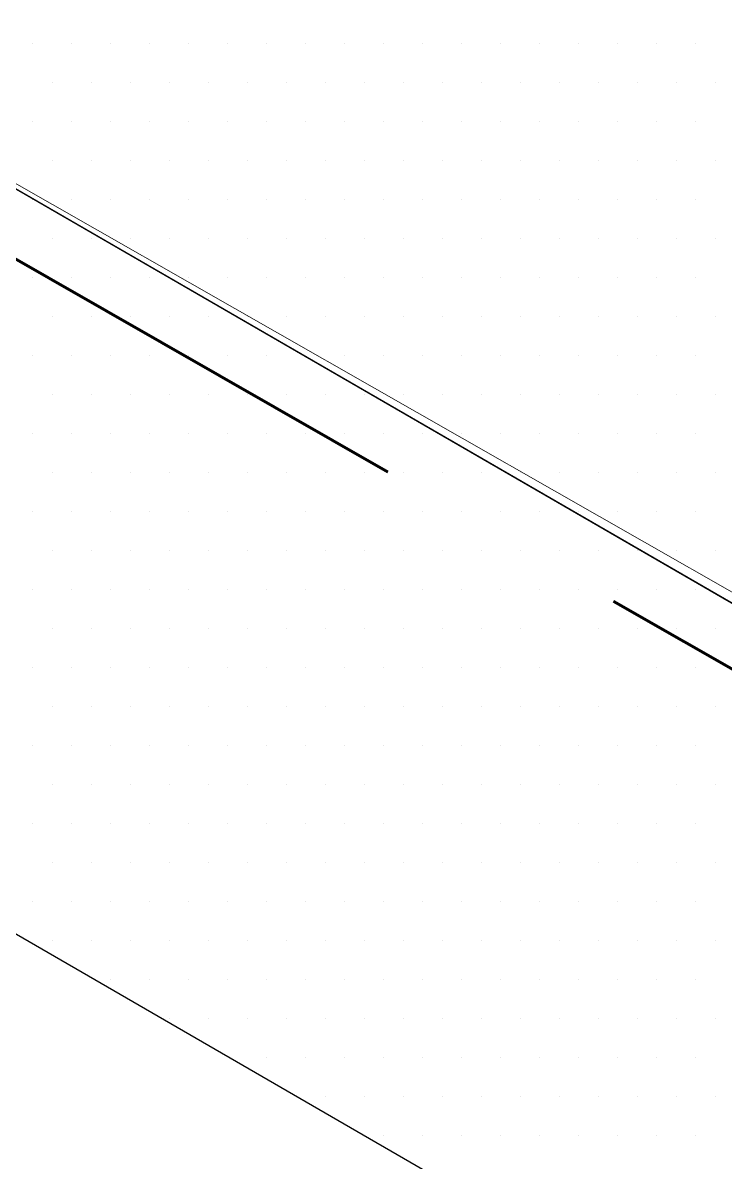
# Model space of a CAD drawing. Header units: inches. Extents: x -26 to 76, y -16 to 22.
# Drawn here: x 63.863 to 64.201, y -4.419 to -3.871 of the extents above; entities that cross this region are included whole.
import ezdxf

# ---------------------------------------------------------------- set-up
doc = ezdxf.new("R2010")
doc.units = ezdxf.units.IN
doc.header["$MEASUREMENT"] = 0
doc.linetypes.add('AI-Linetype-58', pattern=[0.375, 0.25, -0.125])
for name, color, linetype, lineweight in [('.ATI-HATCH', 7, 'Continuous', 0), ('G-ANNO-TTLB', 7, 'Continuous', 0), ('TYVEK', 7, 'Continuous', 0)]:
    doc.layers.add(name, color=color, linetype=linetype, lineweight=lineweight)

# ---------------------------------------------------------------- blocks, each defined once
blk = doc.blocks.new('Block_348')
at = {"layer": '.ATI-HATCH'}
blk.add_open_spline([(64.66612, -4.40866), (64.66612, -4.40866), (64.67393, -3.8847), (64.67393, -3.8847), (64.67393, -3.8847), (65.03674, -4.09243), (65.03674, -4.09243), (65.03674, -4.09243), (65.03674, -4.5568), (65.03674, -4.5568), (65.03674, -4.60077), (65.02515, -4.64396), (65.00313, -4.68202), (64.93397, -4.80157), (64.78099, -4.84242), (64.66144, -4.77327), (64.66144, -4.77327), (63.33984, -4.00874), (63.33984, -4.00874), (63.26257, -3.96404), (63.21499, -3.88154), (63.21499, -3.79227), (63.21499, -3.79227), (63.21499, -3.18644), (63.21499, -3.18644), (63.21499, -3.18644), (63.52665, -3.36513), (63.52665, -3.36513), (63.52665, -3.36513), (63.52665, -3.75852), (63.52665, -3.75852), (63.52665, -3.75852), (64.66612, -4.40866), (64.66612, -4.40866)], degree=3, knots=[0, 0, 0, 0, 1, 1, 1, 2, 2, 2, 3, 3, 3, 4, 4, 4, 5, 5, 5, 6, 6, 6, 7, 7, 7, 8, 8, 8, 9, 9, 9, 10, 10, 10, 11, 11, 11, 11], dxfattribs=at)
at = {"layer": '.ATI-HATCH', "color": 8, "lineweight": 0, "true_color": 0x808080}
for points in [[(63.86777, -3.95638), (63.86777, -3.95638), (63.86777, -3.95638), (63.86777, -3.95638)], [(63.87715, -3.97513), (63.87715, -3.97513), (63.87715, -3.97513), (63.87715, -3.97513)], [(63.8959, -3.97513), (63.8959, -3.97513), (63.8959, -3.97513), (63.8959, -3.97513)], [(63.86777, -3.99389), (63.86777, -3.99389), (63.86777, -3.99389), (63.86777, -3.99389)], [(63.88653, -3.99389), (63.88653, -3.99389), (63.88653, -3.99389), (63.88653, -3.99389)], [(63.90528, -3.99389), (63.90528, -3.99389), (63.90528, -3.99389), (63.90528, -3.99389)], [(63.92404, -3.99389), (63.92404, -3.99389), (63.92404, -3.99389), (63.92404, -3.99389)], [(63.87715, -4.01264), (63.87715, -4.01264), (63.87715, -4.01264), (63.87715, -4.01264)], [(63.8959, -4.01264), (63.8959, -4.01264), (63.8959, -4.01264), (63.8959, -4.01264)], [(63.91466, -4.01264), (63.91466, -4.01264), (63.91466, -4.01264), (63.91466, -4.01264)], [(63.93342, -4.01264), (63.93342, -4.01264), (63.93342, -4.01264), (63.93342, -4.01264)], [(63.95217, -4.01264), (63.95217, -4.01264), (63.95217, -4.01264), (63.95217, -4.01264)], [(63.97093, -4.01264), (63.97093, -4.01264), (63.97093, -4.01264), (63.97093, -4.01264)], [(63.86777, -4.0314), (63.86777, -4.0314), (63.86777, -4.0314), (63.86777, -4.0314)], [(63.88653, -4.0314), (63.88653, -4.0314), (63.88653, -4.0314), (63.88653, -4.0314)], [(63.90528, -4.0314), (63.90528, -4.0314), (63.90528, -4.0314), (63.90528, -4.0314)], [(63.92404, -4.0314), (63.92404, -4.0314), (63.92404, -4.0314), (63.92404, -4.0314)], [(63.94279, -4.0314), (63.94279, -4.0314), (63.94279, -4.0314), (63.94279, -4.0314)], [(63.96155, -4.0314), (63.96155, -4.0314), (63.96155, -4.0314), (63.96155, -4.0314)], [(63.98031, -4.0314), (63.98031, -4.0314), (63.98031, -4.0314), (63.98031, -4.0314)], [(63.99906, -4.0314), (63.99906, -4.0314), (63.99906, -4.0314), (63.99906, -4.0314)], [(63.87715, -4.05016), (63.87715, -4.05016), (63.87715, -4.05016), (63.87715, -4.05016)], [(63.8959, -4.05016), (63.8959, -4.05016), (63.8959, -4.05016), (63.8959, -4.05016)], [(63.91466, -4.05016), (63.91466, -4.05016), (63.91466, -4.05016), (63.91466, -4.05016)], [(63.93342, -4.05016), (63.93342, -4.05016), (63.93342, -4.05016), (63.93342, -4.05016)], [(63.95217, -4.05016), (63.95217, -4.05016), (63.95217, -4.05016), (63.95217, -4.05016)], [(63.97093, -4.05016), (63.97093, -4.05016), (63.97093, -4.05016), (63.97093, -4.05016)], [(63.98968, -4.05016), (63.98968, -4.05016), (63.98968, -4.05016), (63.98968, -4.05016)], [(64.00844, -4.05016), (64.00844, -4.05016), (64.00844, -4.05016), (64.00844, -4.05016)], [(64.02719, -4.05016), (64.02719, -4.05016), (64.02719, -4.05016), (64.02719, -4.05016)], [(63.86777, -4.06891), (63.86777, -4.06891), (63.86777, -4.06891), (63.86777, -4.06891)], [(63.88653, -4.06891), (63.88653, -4.06891), (63.88653, -4.06891), (63.88653, -4.06891)], [(63.90528, -4.06891), (63.90528, -4.06891), (63.90528, -4.06891), (63.90528, -4.06891)], [(63.92404, -4.06891), (63.92404, -4.06891), (63.92404, -4.06891), (63.92404, -4.06891)], [(63.94279, -4.06891), (63.94279, -4.06891), (63.94279, -4.06891), (63.94279, -4.06891)], [(63.96155, -4.06891), (63.96155, -4.06891), (63.96155, -4.06891), (63.96155, -4.06891)], [(63.98031, -4.06891), (63.98031, -4.06891), (63.98031, -4.06891), (63.98031, -4.06891)], [(63.99906, -4.06891), (63.99906, -4.06891), (63.99906, -4.06891), (63.99906, -4.06891)], [(64.01782, -4.06891), (64.01782, -4.06891), (64.01782, -4.06891), (64.01782, -4.06891)], [(64.03657, -4.06891), (64.03657, -4.06891), (64.03657, -4.06891), (64.03657, -4.06891)], [(64.05533, -4.06891), (64.05533, -4.06891), (64.05533, -4.06891), (64.05533, -4.06891)], [(63.87715, -4.08767), (63.87715, -4.08767), (63.87715, -4.08767), (63.87715, -4.08767)], [(63.8959, -4.08767), (63.8959, -4.08767), (63.8959, -4.08767), (63.8959, -4.08767)], [(63.91466, -4.08767), (63.91466, -4.08767), (63.91466, -4.08767), (63.91466, -4.08767)], [(63.93342, -4.08767), (63.93342, -4.08767), (63.93342, -4.08767), (63.93342, -4.08767)], [(63.95217, -4.08767), (63.95217, -4.08767), (63.95217, -4.08767), (63.95217, -4.08767)], [(63.97093, -4.08767), (63.97093, -4.08767), (63.97093, -4.08767), (63.97093, -4.08767)], [(63.98968, -4.08767), (63.98968, -4.08767), (63.98968, -4.08767), (63.98968, -4.08767)], [(64.00844, -4.08767), (64.00844, -4.08767), (64.00844, -4.08767), (64.00844, -4.08767)], [(64.02719, -4.08767), (64.02719, -4.08767), (64.02719, -4.08767), (64.02719, -4.08767)], [(64.04595, -4.08767), (64.04595, -4.08767), (64.04595, -4.08767), (64.04595, -4.08767)], [(64.06471, -4.08767), (64.06471, -4.08767), (64.06471, -4.08767), (64.06471, -4.08767)], [(64.08346, -4.08767), (64.08346, -4.08767), (64.08346, -4.08767), (64.08346, -4.08767)], [(64.10222, -4.08767), (64.10222, -4.08767), (64.10222, -4.08767), (64.10222, -4.08767)], [(63.86777, -4.10642), (63.86777, -4.10642), (63.86777, -4.10642), (63.86777, -4.10642)], [(63.88653, -4.10642), (63.88653, -4.10642), (63.88653, -4.10642), (63.88653, -4.10642)], [(63.90528, -4.10642), (63.90528, -4.10642), (63.90528, -4.10642), (63.90528, -4.10642)], [(63.92404, -4.10642), (63.92404, -4.10642), (63.92404, -4.10642), (63.92404, -4.10642)], [(63.94279, -4.10642), (63.94279, -4.10642), (63.94279, -4.10642), (63.94279, -4.10642)], [(63.96155, -4.10642), (63.96155, -4.10642), (63.96155, -4.10642), (63.96155, -4.10642)], [(63.98031, -4.10642), (63.98031, -4.10642), (63.98031, -4.10642), (63.98031, -4.10642)], [(63.99906, -4.10642), (63.99906, -4.10642), (63.99906, -4.10642), (63.99906, -4.10642)], [(64.01782, -4.10642), (64.01782, -4.10642), (64.01782, -4.10642), (64.01782, -4.10642)], [(64.03657, -4.10642), (64.03657, -4.10642), (64.03657, -4.10642), (64.03657, -4.10642)], [(64.05533, -4.10642), (64.05533, -4.10642), (64.05533, -4.10642), (64.05533, -4.10642)], [(64.07408, -4.10642), (64.07408, -4.10642), (64.07408, -4.10642), (64.07408, -4.10642)], [(64.09284, -4.10642), (64.09284, -4.10642), (64.09284, -4.10642), (64.09284, -4.10642)], [(64.1116, -4.10642), (64.1116, -4.10642), (64.1116, -4.10642), (64.1116, -4.10642)], [(64.13035, -4.10642), (64.13035, -4.10642), (64.13035, -4.10642), (64.13035, -4.10642)], [(63.87715, -4.12518), (63.87715, -4.12518), (63.87715, -4.12518), (63.87715, -4.12518)], [(63.8959, -4.12518), (63.8959, -4.12518), (63.8959, -4.12518), (63.8959, -4.12518)], [(63.91466, -4.12518), (63.91466, -4.12518), (63.91466, -4.12518), (63.91466, -4.12518)], [(63.93342, -4.12518), (63.93342, -4.12518), (63.93342, -4.12518), (63.93342, -4.12518)], [(63.95217, -4.12518), (63.95217, -4.12518), (63.95217, -4.12518), (63.95217, -4.12518)], [(63.97093, -4.12518), (63.97093, -4.12518), (63.97093, -4.12518), (63.97093, -4.12518)], [(63.98968, -4.12518), (63.98968, -4.12518), (63.98968, -4.12518), (63.98968, -4.12518)], [(64.00844, -4.12518), (64.00844, -4.12518), (64.00844, -4.12518), (64.00844, -4.12518)], [(64.02719, -4.12518), (64.02719, -4.12518), (64.02719, -4.12518), (64.02719, -4.12518)], [(64.04595, -4.12518), (64.04595, -4.12518), (64.04595, -4.12518), (64.04595, -4.12518)], [(64.06471, -4.12518), (64.06471, -4.12518), (64.06471, -4.12518), (64.06471, -4.12518)], [(64.08346, -4.12518), (64.08346, -4.12518), (64.08346, -4.12518), (64.08346, -4.12518)], [(64.10222, -4.12518), (64.10222, -4.12518), (64.10222, -4.12518), (64.10222, -4.12518)], [(64.12097, -4.12518), (64.12097, -4.12518), (64.12097, -4.12518), (64.12097, -4.12518)], [(64.13973, -4.12518), (64.13973, -4.12518), (64.13973, -4.12518), (64.13973, -4.12518)], [(64.15848, -4.12518), (64.15848, -4.12518), (64.15848, -4.12518), (64.15848, -4.12518)], [(63.86777, -4.14393), (63.86777, -4.14393), (63.86777, -4.14393), (63.86777, -4.14393)], [(63.88653, -4.14393), (63.88653, -4.14393), (63.88653, -4.14393), (63.88653, -4.14393)], [(63.90528, -4.14393), (63.90528, -4.14393), (63.90528, -4.14393), (63.90528, -4.14393)], [(63.92404, -4.14393), (63.92404, -4.14393), (63.92404, -4.14393), (63.92404, -4.14393)], [(63.94279, -4.14393), (63.94279, -4.14393), (63.94279, -4.14393), (63.94279, -4.14393)], [(63.96155, -4.14393), (63.96155, -4.14393), (63.96155, -4.14393), (63.96155, -4.14393)], [(63.98031, -4.14393), (63.98031, -4.14393), (63.98031, -4.14393), (63.98031, -4.14393)], [(63.99906, -4.14393), (63.99906, -4.14393), (63.99906, -4.14393), (63.99906, -4.14393)], [(64.01782, -4.14393), (64.01782, -4.14393), (64.01782, -4.14393), (64.01782, -4.14393)], [(64.03657, -4.14393), (64.03657, -4.14393), (64.03657, -4.14393), (64.03657, -4.14393)], [(64.05533, -4.14393), (64.05533, -4.14393), (64.05533, -4.14393), (64.05533, -4.14393)], [(64.07408, -4.14393), (64.07408, -4.14393), (64.07408, -4.14393), (64.07408, -4.14393)], [(64.09284, -4.14393), (64.09284, -4.14393), (64.09284, -4.14393), (64.09284, -4.14393)], [(64.1116, -4.14393), (64.1116, -4.14393), (64.1116, -4.14393), (64.1116, -4.14393)], [(64.13035, -4.14393), (64.13035, -4.14393), (64.13035, -4.14393), (64.13035, -4.14393)], [(64.14911, -4.14393), (64.14911, -4.14393), (64.14911, -4.14393), (64.14911, -4.14393)], [(64.16786, -4.14393), (64.16786, -4.14393), (64.16786, -4.14393), (64.16786, -4.14393)], [(64.18662, -4.14393), (64.18662, -4.14393), (64.18662, -4.14393), (64.18662, -4.14393)], [(63.87715, -4.16269), (63.87715, -4.16269), (63.87715, -4.16269), (63.87715, -4.16269)], [(63.8959, -4.16269), (63.8959, -4.16269), (63.8959, -4.16269), (63.8959, -4.16269)], [(63.91466, -4.16269), (63.91466, -4.16269), (63.91466, -4.16269), (63.91466, -4.16269)], [(63.93342, -4.16269), (63.93342, -4.16269), (63.93342, -4.16269), (63.93342, -4.16269)], [(63.95217, -4.16269), (63.95217, -4.16269), (63.95217, -4.16269), (63.95217, -4.16269)], [(63.97093, -4.16269), (63.97093, -4.16269), (63.97093, -4.16269), (63.97093, -4.16269)], [(63.98968, -4.16269), (63.98968, -4.16269), (63.98968, -4.16269), (63.98968, -4.16269)], [(64.00844, -4.16269), (64.00844, -4.16269), (64.00844, -4.16269), (64.00844, -4.16269)], [(64.02719, -4.16269), (64.02719, -4.16269), (64.02719, -4.16269), (64.02719, -4.16269)], [(64.04595, -4.16269), (64.04595, -4.16269), (64.04595, -4.16269), (64.04595, -4.16269)], [(64.06471, -4.16269), (64.06471, -4.16269), (64.06471, -4.16269), (64.06471, -4.16269)], [(64.08346, -4.16269), (64.08346, -4.16269), (64.08346, -4.16269), (64.08346, -4.16269)], [(64.10222, -4.16269), (64.10222, -4.16269), (64.10222, -4.16269), (64.10222, -4.16269)], [(64.12097, -4.16269), (64.12097, -4.16269), (64.12097, -4.16269), (64.12097, -4.16269)], [(64.13973, -4.16269), (64.13973, -4.16269), (64.13973, -4.16269), (64.13973, -4.16269)], [(64.15848, -4.16269), (64.15848, -4.16269), (64.15848, -4.16269), (64.15848, -4.16269)], [(64.17724, -4.16269), (64.17724, -4.16269), (64.17724, -4.16269), (64.17724, -4.16269)], [(64.196, -4.16269), (64.196, -4.16269), (64.196, -4.16269), (64.196, -4.16269)], [(63.86777, -4.18145), (63.86777, -4.18145), (63.86777, -4.18145), (63.86777, -4.18145)], [(63.88653, -4.18145), (63.88653, -4.18145), (63.88653, -4.18145), (63.88653, -4.18145)], [(63.90528, -4.18145), (63.90528, -4.18145), (63.90528, -4.18145), (63.90528, -4.18145)], [(63.92404, -4.18145), (63.92404, -4.18145), (63.92404, -4.18145), (63.92404, -4.18145)], [(63.94279, -4.18145), (63.94279, -4.18145), (63.94279, -4.18145), (63.94279, -4.18145)], [(63.96155, -4.18145), (63.96155, -4.18145), (63.96155, -4.18145), (63.96155, -4.18145)], [(63.98031, -4.18145), (63.98031, -4.18145), (63.98031, -4.18145), (63.98031, -4.18145)], [(63.99906, -4.18145), (63.99906, -4.18145), (63.99906, -4.18145), (63.99906, -4.18145)], [(64.01782, -4.18145), (64.01782, -4.18145), (64.01782, -4.18145), (64.01782, -4.18145)], [(64.03657, -4.18145), (64.03657, -4.18145), (64.03657, -4.18145), (64.03657, -4.18145)], [(64.05533, -4.18145), (64.05533, -4.18145), (64.05533, -4.18145), (64.05533, -4.18145)], [(64.07408, -4.18145), (64.07408, -4.18145), (64.07408, -4.18145), (64.07408, -4.18145)], [(64.09284, -4.18145), (64.09284, -4.18145), (64.09284, -4.18145), (64.09284, -4.18145)], [(64.1116, -4.18145), (64.1116, -4.18145), (64.1116, -4.18145), (64.1116, -4.18145)], [(64.13035, -4.18145), (64.13035, -4.18145), (64.13035, -4.18145), (64.13035, -4.18145)], [(64.14911, -4.18145), (64.14911, -4.18145), (64.14911, -4.18145), (64.14911, -4.18145)], [(64.16786, -4.18145), (64.16786, -4.18145), (64.16786, -4.18145), (64.16786, -4.18145)], [(64.18662, -4.18145), (64.18662, -4.18145), (64.18662, -4.18145), (64.18662, -4.18145)], [(63.87715, -4.2002), (63.87715, -4.2002), (63.87715, -4.2002), (63.87715, -4.2002)], [(63.8959, -4.2002), (63.8959, -4.2002), (63.8959, -4.2002), (63.8959, -4.2002)], [(63.91466, -4.2002), (63.91466, -4.2002), (63.91466, -4.2002), (63.91466, -4.2002)], [(63.93342, -4.2002), (63.93342, -4.2002), (63.93342, -4.2002), (63.93342, -4.2002)], [(63.95217, -4.2002), (63.95217, -4.2002), (63.95217, -4.2002), (63.95217, -4.2002)], [(63.97093, -4.2002), (63.97093, -4.2002), (63.97093, -4.2002), (63.97093, -4.2002)], [(63.98968, -4.2002), (63.98968, -4.2002), (63.98968, -4.2002), (63.98968, -4.2002)], [(64.00844, -4.2002), (64.00844, -4.2002), (64.00844, -4.2002), (64.00844, -4.2002)], [(64.02719, -4.2002), (64.02719, -4.2002), (64.02719, -4.2002), (64.02719, -4.2002)], [(64.04595, -4.2002), (64.04595, -4.2002), (64.04595, -4.2002), (64.04595, -4.2002)], [(64.06471, -4.2002), (64.06471, -4.2002), (64.06471, -4.2002), (64.06471, -4.2002)], [(64.08346, -4.2002), (64.08346, -4.2002), (64.08346, -4.2002), (64.08346, -4.2002)], [(64.10222, -4.2002), (64.10222, -4.2002), (64.10222, -4.2002), (64.10222, -4.2002)], [(64.12097, -4.2002), (64.12097, -4.2002), (64.12097, -4.2002), (64.12097, -4.2002)], [(64.13973, -4.2002), (64.13973, -4.2002), (64.13973, -4.2002), (64.13973, -4.2002)], [(64.15848, -4.2002), (64.15848, -4.2002), (64.15848, -4.2002), (64.15848, -4.2002)], [(64.17724, -4.2002), (64.17724, -4.2002), (64.17724, -4.2002), (64.17724, -4.2002)], [(64.196, -4.2002), (64.196, -4.2002), (64.196, -4.2002), (64.196, -4.2002)], [(63.86777, -4.21896), (63.86777, -4.21896), (63.86777, -4.21896), (63.86777, -4.21896)], [(63.88653, -4.21896), (63.88653, -4.21896), (63.88653, -4.21896), (63.88653, -4.21896)], [(63.90528, -4.21896), (63.90528, -4.21896), (63.90528, -4.21896), (63.90528, -4.21896)], [(63.92404, -4.21896), (63.92404, -4.21896), (63.92404, -4.21896), (63.92404, -4.21896)], [(63.94279, -4.21896), (63.94279, -4.21896), (63.94279, -4.21896), (63.94279, -4.21896)], [(63.96155, -4.21896), (63.96155, -4.21896), (63.96155, -4.21896), (63.96155, -4.21896)], [(63.98031, -4.21896), (63.98031, -4.21896), (63.98031, -4.21896), (63.98031, -4.21896)], [(63.99906, -4.21896), (63.99906, -4.21896), (63.99906, -4.21896), (63.99906, -4.21896)], [(64.01782, -4.21896), (64.01782, -4.21896), (64.01782, -4.21896), (64.01782, -4.21896)], [(64.03657, -4.21896), (64.03657, -4.21896), (64.03657, -4.21896), (64.03657, -4.21896)], [(64.05533, -4.21896), (64.05533, -4.21896), (64.05533, -4.21896), (64.05533, -4.21896)], [(64.07408, -4.21896), (64.07408, -4.21896), (64.07408, -4.21896), (64.07408, -4.21896)], [(64.09284, -4.21896), (64.09284, -4.21896), (64.09284, -4.21896), (64.09284, -4.21896)], [(64.1116, -4.21896), (64.1116, -4.21896), (64.1116, -4.21896), (64.1116, -4.21896)], [(64.13035, -4.21896), (64.13035, -4.21896), (64.13035, -4.21896), (64.13035, -4.21896)], [(64.14911, -4.21896), (64.14911, -4.21896), (64.14911, -4.21896), (64.14911, -4.21896)], [(64.16786, -4.21896), (64.16786, -4.21896), (64.16786, -4.21896), (64.16786, -4.21896)], [(64.18662, -4.21896), (64.18662, -4.21896), (64.18662, -4.21896), (64.18662, -4.21896)], [(63.87715, -4.23771), (63.87715, -4.23771), (63.87715, -4.23771), (63.87715, -4.23771)], [(63.8959, -4.23771), (63.8959, -4.23771), (63.8959, -4.23771), (63.8959, -4.23771)], [(63.91466, -4.23771), (63.91466, -4.23771), (63.91466, -4.23771), (63.91466, -4.23771)], [(63.93342, -4.23771), (63.93342, -4.23771), (63.93342, -4.23771), (63.93342, -4.23771)], [(63.95217, -4.23771), (63.95217, -4.23771), (63.95217, -4.23771), (63.95217, -4.23771)], [(63.97093, -4.23771), (63.97093, -4.23771), (63.97093, -4.23771), (63.97093, -4.23771)], [(63.98968, -4.23771), (63.98968, -4.23771), (63.98968, -4.23771), (63.98968, -4.23771)], [(64.00844, -4.23771), (64.00844, -4.23771), (64.00844, -4.23771), (64.00844, -4.23771)], [(64.02719, -4.23771), (64.02719, -4.23771), (64.02719, -4.23771), (64.02719, -4.23771)], [(64.04595, -4.23771), (64.04595, -4.23771), (64.04595, -4.23771), (64.04595, -4.23771)], [(64.06471, -4.23771), (64.06471, -4.23771), (64.06471, -4.23771), (64.06471, -4.23771)], [(64.08346, -4.23771), (64.08346, -4.23771), (64.08346, -4.23771), (64.08346, -4.23771)], [(64.10222, -4.23771), (64.10222, -4.23771), (64.10222, -4.23771), (64.10222, -4.23771)], [(64.12097, -4.23771), (64.12097, -4.23771), (64.12097, -4.23771), (64.12097, -4.23771)], [(64.13973, -4.23771), (64.13973, -4.23771), (64.13973, -4.23771), (64.13973, -4.23771)], [(64.15848, -4.23771), (64.15848, -4.23771), (64.15848, -4.23771), (64.15848, -4.23771)], [(64.17724, -4.23771), (64.17724, -4.23771), (64.17724, -4.23771), (64.17724, -4.23771)], [(64.196, -4.23771), (64.196, -4.23771), (64.196, -4.23771), (64.196, -4.23771)], [(63.86777, -4.25647), (63.86777, -4.25647), (63.86777, -4.25647), (63.86777, -4.25647)], [(63.88653, -4.25647), (63.88653, -4.25647), (63.88653, -4.25647), (63.88653, -4.25647)], [(63.90528, -4.25647), (63.90528, -4.25647), (63.90528, -4.25647), (63.90528, -4.25647)], [(63.92404, -4.25647), (63.92404, -4.25647), (63.92404, -4.25647), (63.92404, -4.25647)], [(63.94279, -4.25647), (63.94279, -4.25647), (63.94279, -4.25647), (63.94279, -4.25647)], [(63.96155, -4.25647), (63.96155, -4.25647), (63.96155, -4.25647), (63.96155, -4.25647)], [(63.98031, -4.25647), (63.98031, -4.25647), (63.98031, -4.25647), (63.98031, -4.25647)], [(63.99906, -4.25647), (63.99906, -4.25647), (63.99906, -4.25647), (63.99906, -4.25647)], [(64.01782, -4.25647), (64.01782, -4.25647), (64.01782, -4.25647), (64.01782, -4.25647)], [(64.03657, -4.25647), (64.03657, -4.25647), (64.03657, -4.25647), (64.03657, -4.25647)], [(64.05533, -4.25647), (64.05533, -4.25647), (64.05533, -4.25647), (64.05533, -4.25647)], [(64.07408, -4.25647), (64.07408, -4.25647), (64.07408, -4.25647), (64.07408, -4.25647)], [(64.09284, -4.25647), (64.09284, -4.25647), (64.09284, -4.25647), (64.09284, -4.25647)], [(64.1116, -4.25647), (64.1116, -4.25647), (64.1116, -4.25647), (64.1116, -4.25647)], [(64.13035, -4.25647), (64.13035, -4.25647), (64.13035, -4.25647), (64.13035, -4.25647)], [(64.14911, -4.25647), (64.14911, -4.25647), (64.14911, -4.25647), (64.14911, -4.25647)], [(64.16786, -4.25647), (64.16786, -4.25647), (64.16786, -4.25647), (64.16786, -4.25647)], [(64.18662, -4.25647), (64.18662, -4.25647), (64.18662, -4.25647), (64.18662, -4.25647)], [(63.87715, -4.27522), (63.87715, -4.27522), (63.87715, -4.27522), (63.87715, -4.27522)], [(63.8959, -4.27522), (63.8959, -4.27522), (63.8959, -4.27522), (63.8959, -4.27522)], [(63.91466, -4.27522), (63.91466, -4.27522), (63.91466, -4.27522), (63.91466, -4.27522)], [(63.93342, -4.27522), (63.93342, -4.27522), (63.93342, -4.27522), (63.93342, -4.27522)], [(63.95217, -4.27522), (63.95217, -4.27522), (63.95217, -4.27522), (63.95217, -4.27522)], [(63.97093, -4.27522), (63.97093, -4.27522), (63.97093, -4.27522), (63.97093, -4.27522)], [(63.98968, -4.27522), (63.98968, -4.27522), (63.98968, -4.27522), (63.98968, -4.27522)], [(64.00844, -4.27522), (64.00844, -4.27522), (64.00844, -4.27522), (64.00844, -4.27522)], [(64.02719, -4.27522), (64.02719, -4.27522), (64.02719, -4.27522), (64.02719, -4.27522)], [(64.04595, -4.27522), (64.04595, -4.27522), (64.04595, -4.27522), (64.04595, -4.27522)], [(64.06471, -4.27522), (64.06471, -4.27522), (64.06471, -4.27522), (64.06471, -4.27522)], [(64.08346, -4.27522), (64.08346, -4.27522), (64.08346, -4.27522), (64.08346, -4.27522)], [(64.10222, -4.27522), (64.10222, -4.27522), (64.10222, -4.27522), (64.10222, -4.27522)], [(64.12097, -4.27522), (64.12097, -4.27522), (64.12097, -4.27522), (64.12097, -4.27522)], [(64.13973, -4.27522), (64.13973, -4.27522), (64.13973, -4.27522), (64.13973, -4.27522)], [(64.15848, -4.27522), (64.15848, -4.27522), (64.15848, -4.27522), (64.15848, -4.27522)], [(64.17724, -4.27522), (64.17724, -4.27522), (64.17724, -4.27522), (64.17724, -4.27522)], [(64.196, -4.27522), (64.196, -4.27522), (64.196, -4.27522), (64.196, -4.27522)], [(63.86777, -4.29398), (63.86777, -4.29398), (63.86777, -4.29398), (63.86777, -4.29398)], [(63.88653, -4.29398), (63.88653, -4.29398), (63.88653, -4.29398), (63.88653, -4.29398)], [(63.90528, -4.29398), (63.90528, -4.29398), (63.90528, -4.29398), (63.90528, -4.29398)], [(63.92404, -4.29398), (63.92404, -4.29398), (63.92404, -4.29398), (63.92404, -4.29398)], [(63.94279, -4.29398), (63.94279, -4.29398), (63.94279, -4.29398), (63.94279, -4.29398)], [(63.96155, -4.29398), (63.96155, -4.29398), (63.96155, -4.29398), (63.96155, -4.29398)], [(63.98031, -4.29398), (63.98031, -4.29398), (63.98031, -4.29398), (63.98031, -4.29398)], [(63.99906, -4.29398), (63.99906, -4.29398), (63.99906, -4.29398), (63.99906, -4.29398)], [(64.01782, -4.29398), (64.01782, -4.29398), (64.01782, -4.29398), (64.01782, -4.29398)], [(64.03657, -4.29398), (64.03657, -4.29398), (64.03657, -4.29398), (64.03657, -4.29398)], [(64.05533, -4.29398), (64.05533, -4.29398), (64.05533, -4.29398), (64.05533, -4.29398)], [(64.07408, -4.29398), (64.07408, -4.29398), (64.07408, -4.29398), (64.07408, -4.29398)], [(64.09284, -4.29398), (64.09284, -4.29398), (64.09284, -4.29398), (64.09284, -4.29398)], [(64.1116, -4.29398), (64.1116, -4.29398), (64.1116, -4.29398), (64.1116, -4.29398)], [(64.13035, -4.29398), (64.13035, -4.29398), (64.13035, -4.29398), (64.13035, -4.29398)], [(64.14911, -4.29398), (64.14911, -4.29398), (64.14911, -4.29398), (64.14911, -4.29398)], [(64.16786, -4.29398), (64.16786, -4.29398), (64.16786, -4.29398), (64.16786, -4.29398)], [(64.18662, -4.29398), (64.18662, -4.29398), (64.18662, -4.29398), (64.18662, -4.29398)], [(63.87715, -4.31274), (63.87715, -4.31274), (63.87715, -4.31274), (63.87715, -4.31274)], [(63.8959, -4.31274), (63.8959, -4.31274), (63.8959, -4.31274), (63.8959, -4.31274)], [(63.91466, -4.31274), (63.91466, -4.31274), (63.91466, -4.31274), (63.91466, -4.31274)], [(63.93342, -4.31274), (63.93342, -4.31274), (63.93342, -4.31274), (63.93342, -4.31274)], [(63.95217, -4.31274), (63.95217, -4.31274), (63.95217, -4.31274), (63.95217, -4.31274)], [(63.97093, -4.31274), (63.97093, -4.31274), (63.97093, -4.31274), (63.97093, -4.31274)], [(63.98968, -4.31274), (63.98968, -4.31274), (63.98968, -4.31274), (63.98968, -4.31274)], [(64.00844, -4.31274), (64.00844, -4.31274), (64.00844, -4.31274), (64.00844, -4.31274)], [(64.02719, -4.31274), (64.02719, -4.31274), (64.02719, -4.31274), (64.02719, -4.31274)], [(64.04595, -4.31274), (64.04595, -4.31274), (64.04595, -4.31274), (64.04595, -4.31274)], [(64.06471, -4.31274), (64.06471, -4.31274), (64.06471, -4.31274), (64.06471, -4.31274)], [(64.08346, -4.31274), (64.08346, -4.31274), (64.08346, -4.31274), (64.08346, -4.31274)], [(64.10222, -4.31274), (64.10222, -4.31274), (64.10222, -4.31274), (64.10222, -4.31274)], [(64.12097, -4.31274), (64.12097, -4.31274), (64.12097, -4.31274), (64.12097, -4.31274)], [(64.13973, -4.31274), (64.13973, -4.31274), (64.13973, -4.31274), (64.13973, -4.31274)], [(64.15848, -4.31274), (64.15848, -4.31274), (64.15848, -4.31274), (64.15848, -4.31274)], [(64.17724, -4.31274), (64.17724, -4.31274), (64.17724, -4.31274), (64.17724, -4.31274)], [(64.196, -4.31274), (64.196, -4.31274), (64.196, -4.31274), (64.196, -4.31274)], [(63.90528, -4.33149), (63.90528, -4.33149), (63.90528, -4.33149), (63.90528, -4.33149)], [(63.92404, -4.33149), (63.92404, -4.33149), (63.92404, -4.33149), (63.92404, -4.33149)], [(63.94279, -4.33149), (63.94279, -4.33149), (63.94279, -4.33149), (63.94279, -4.33149)], [(63.96155, -4.33149), (63.96155, -4.33149), (63.96155, -4.33149), (63.96155, -4.33149)], [(63.98031, -4.33149), (63.98031, -4.33149), (63.98031, -4.33149), (63.98031, -4.33149)], [(63.99906, -4.33149), (63.99906, -4.33149), (63.99906, -4.33149), (63.99906, -4.33149)], [(64.01782, -4.33149), (64.01782, -4.33149), (64.01782, -4.33149), (64.01782, -4.33149)], [(64.03657, -4.33149), (64.03657, -4.33149), (64.03657, -4.33149), (64.03657, -4.33149)], [(64.05533, -4.33149), (64.05533, -4.33149), (64.05533, -4.33149), (64.05533, -4.33149)], [(64.07408, -4.33149), (64.07408, -4.33149), (64.07408, -4.33149), (64.07408, -4.33149)], [(64.09284, -4.33149), (64.09284, -4.33149), (64.09284, -4.33149), (64.09284, -4.33149)], [(64.1116, -4.33149), (64.1116, -4.33149), (64.1116, -4.33149), (64.1116, -4.33149)], [(64.13035, -4.33149), (64.13035, -4.33149), (64.13035, -4.33149), (64.13035, -4.33149)], [(64.14911, -4.33149), (64.14911, -4.33149), (64.14911, -4.33149), (64.14911, -4.33149)], [(64.16786, -4.33149), (64.16786, -4.33149), (64.16786, -4.33149), (64.16786, -4.33149)], [(64.18662, -4.33149), (64.18662, -4.33149), (64.18662, -4.33149), (64.18662, -4.33149)], [(63.93342, -4.35025), (63.93342, -4.35025), (63.93342, -4.35025), (63.93342, -4.35025)], [(63.95217, -4.35025), (63.95217, -4.35025), (63.95217, -4.35025), (63.95217, -4.35025)], [(63.97093, -4.35025), (63.97093, -4.35025), (63.97093, -4.35025), (63.97093, -4.35025)], [(63.98968, -4.35025), (63.98968, -4.35025), (63.98968, -4.35025), (63.98968, -4.35025)], [(64.00844, -4.35025), (64.00844, -4.35025), (64.00844, -4.35025), (64.00844, -4.35025)], [(64.02719, -4.35025), (64.02719, -4.35025), (64.02719, -4.35025), (64.02719, -4.35025)], [(64.04595, -4.35025), (64.04595, -4.35025), (64.04595, -4.35025), (64.04595, -4.35025)], [(64.06471, -4.35025), (64.06471, -4.35025), (64.06471, -4.35025), (64.06471, -4.35025)], [(64.08346, -4.35025), (64.08346, -4.35025), (64.08346, -4.35025), (64.08346, -4.35025)], [(64.10222, -4.35025), (64.10222, -4.35025), (64.10222, -4.35025), (64.10222, -4.35025)], [(64.12097, -4.35025), (64.12097, -4.35025), (64.12097, -4.35025), (64.12097, -4.35025)], [(64.13973, -4.35025), (64.13973, -4.35025), (64.13973, -4.35025), (64.13973, -4.35025)], [(64.15848, -4.35025), (64.15848, -4.35025), (64.15848, -4.35025), (64.15848, -4.35025)], [(64.17724, -4.35025), (64.17724, -4.35025), (64.17724, -4.35025), (64.17724, -4.35025)], [(64.196, -4.35025), (64.196, -4.35025), (64.196, -4.35025), (64.196, -4.35025)], [(63.98031, -4.369), (63.98031, -4.369), (63.98031, -4.369), (63.98031, -4.369)], [(63.99906, -4.369), (63.99906, -4.369), (63.99906, -4.369), (63.99906, -4.369)], [(64.01782, -4.369), (64.01782, -4.369), (64.01782, -4.369), (64.01782, -4.369)], [(64.03657, -4.369), (64.03657, -4.369), (64.03657, -4.369), (64.03657, -4.369)], [(64.05533, -4.369), (64.05533, -4.369), (64.05533, -4.369), (64.05533, -4.369)], [(64.07408, -4.369), (64.07408, -4.369), (64.07408, -4.369), (64.07408, -4.369)], [(64.09284, -4.369), (64.09284, -4.369), (64.09284, -4.369), (64.09284, -4.369)], [(64.1116, -4.369), (64.1116, -4.369), (64.1116, -4.369), (64.1116, -4.369)], [(64.13035, -4.369), (64.13035, -4.369), (64.13035, -4.369), (64.13035, -4.369)], [(64.14911, -4.369), (64.14911, -4.369), (64.14911, -4.369), (64.14911, -4.369)], [(64.16786, -4.369), (64.16786, -4.369), (64.16786, -4.369), (64.16786, -4.369)], [(64.18662, -4.369), (64.18662, -4.369), (64.18662, -4.369), (64.18662, -4.369)], [(64.00844, -4.38776), (64.00844, -4.38776), (64.00844, -4.38776), (64.00844, -4.38776)], [(64.02719, -4.38776), (64.02719, -4.38776), (64.02719, -4.38776), (64.02719, -4.38776)], [(64.04595, -4.38776), (64.04595, -4.38776), (64.04595, -4.38776), (64.04595, -4.38776)], [(64.06471, -4.38776), (64.06471, -4.38776), (64.06471, -4.38776), (64.06471, -4.38776)], [(64.08346, -4.38776), (64.08346, -4.38776), (64.08346, -4.38776), (64.08346, -4.38776)], [(64.10222, -4.38776), (64.10222, -4.38776), (64.10222, -4.38776), (64.10222, -4.38776)], [(64.12097, -4.38776), (64.12097, -4.38776), (64.12097, -4.38776), (64.12097, -4.38776)], [(64.13973, -4.38776), (64.13973, -4.38776), (64.13973, -4.38776), (64.13973, -4.38776)], [(64.15848, -4.38776), (64.15848, -4.38776), (64.15848, -4.38776), (64.15848, -4.38776)], [(64.17724, -4.38776), (64.17724, -4.38776), (64.17724, -4.38776), (64.17724, -4.38776)], [(64.196, -4.38776), (64.196, -4.38776), (64.196, -4.38776), (64.196, -4.38776)], [(64.03657, -4.40651), (64.03657, -4.40651), (64.03657, -4.40651), (64.03657, -4.40651)], [(64.05533, -4.40651), (64.05533, -4.40651), (64.05533, -4.40651), (64.05533, -4.40651)], [(64.07408, -4.40651), (64.07408, -4.40651), (64.07408, -4.40651), (64.07408, -4.40651)], [(64.09284, -4.40651), (64.09284, -4.40651), (64.09284, -4.40651), (64.09284, -4.40651)], [(64.1116, -4.40651), (64.1116, -4.40651), (64.1116, -4.40651), (64.1116, -4.40651)], [(64.13035, -4.40651), (64.13035, -4.40651), (64.13035, -4.40651), (64.13035, -4.40651)], [(64.14911, -4.40651), (64.14911, -4.40651), (64.14911, -4.40651), (64.14911, -4.40651)], [(64.16786, -4.40651), (64.16786, -4.40651), (64.16786, -4.40651), (64.16786, -4.40651)], [(64.18662, -4.40651), (64.18662, -4.40651), (64.18662, -4.40651), (64.18662, -4.40651)]]:
    blk.add_open_spline(points, degree=3, dxfattribs=at)
blk = doc.blocks.new('Block_349')
at = {"layer": '.ATI-HATCH'}
blk.add_open_spline([(63.81216, -3.20195), (63.81216, -3.20195), (63.52665, -3.36513), (63.52665, -3.36513), (63.52665, -3.36513), (63.52665, -3.7441), (63.52665, -3.7441), (63.52665, -3.75303), (63.53141, -3.76127), (63.53914, -3.76574), (63.53914, -3.76574), (64.65048, -4.40865), (64.65048, -4.40865), (64.65795, -4.41297), (64.66751, -4.41041), (64.67184, -4.40294), (64.67321, -4.40056), (64.67394, -4.39786), (64.67394, -4.39512), (64.67394, -4.39512), (64.67394, -4.09217), (64.67394, -4.09217), (64.67394, -4.09217), (63.81216, -3.59534), (63.81216, -3.59534), (63.81216, -3.59534), (63.81216, -3.20195), (63.81216, -3.20195)], degree=3, knots=[0, 0, 0, 0, 1, 1, 1, 2, 2, 2, 3, 3, 3, 4, 4, 4, 5, 5, 5, 6, 6, 6, 7, 7, 7, 8, 8, 8, 9, 9, 9, 9], dxfattribs=at)
at = {"layer": '.ATI-HATCH', "color": 8, "lineweight": 0, "true_color": 0x808080}
for points in [[(63.86777, -3.88136), (63.86777, -3.88136), (63.86777, -3.88136), (63.86777, -3.88136)], [(63.88653, -3.88136), (63.88653, -3.88136), (63.88653, -3.88136), (63.88653, -3.88136)], [(63.90528, -3.88136), (63.90528, -3.88136), (63.90528, -3.88136), (63.90528, -3.88136)], [(63.92404, -3.88136), (63.92404, -3.88136), (63.92404, -3.88136), (63.92404, -3.88136)], [(63.94279, -3.88136), (63.94279, -3.88136), (63.94279, -3.88136), (63.94279, -3.88136)], [(63.96155, -3.88136), (63.96155, -3.88136), (63.96155, -3.88136), (63.96155, -3.88136)], [(63.98031, -3.88136), (63.98031, -3.88136), (63.98031, -3.88136), (63.98031, -3.88136)], [(63.99906, -3.88136), (63.99906, -3.88136), (63.99906, -3.88136), (63.99906, -3.88136)], [(64.01782, -3.88136), (64.01782, -3.88136), (64.01782, -3.88136), (64.01782, -3.88136)], [(64.03657, -3.88136), (64.03657, -3.88136), (64.03657, -3.88136), (64.03657, -3.88136)], [(64.05533, -3.88136), (64.05533, -3.88136), (64.05533, -3.88136), (64.05533, -3.88136)], [(64.07408, -3.88136), (64.07408, -3.88136), (64.07408, -3.88136), (64.07408, -3.88136)], [(64.09284, -3.88136), (64.09284, -3.88136), (64.09284, -3.88136), (64.09284, -3.88136)], [(64.1116, -3.88136), (64.1116, -3.88136), (64.1116, -3.88136), (64.1116, -3.88136)], [(64.13035, -3.88136), (64.13035, -3.88136), (64.13035, -3.88136), (64.13035, -3.88136)], [(64.14911, -3.88136), (64.14911, -3.88136), (64.14911, -3.88136), (64.14911, -3.88136)], [(64.16786, -3.88136), (64.16786, -3.88136), (64.16786, -3.88136), (64.16786, -3.88136)], [(64.18662, -3.88136), (64.18662, -3.88136), (64.18662, -3.88136), (64.18662, -3.88136)], [(63.87715, -3.90011), (63.87715, -3.90011), (63.87715, -3.90011), (63.87715, -3.90011)], [(63.8959, -3.90011), (63.8959, -3.90011), (63.8959, -3.90011), (63.8959, -3.90011)], [(63.91466, -3.90011), (63.91466, -3.90011), (63.91466, -3.90011), (63.91466, -3.90011)], [(63.93342, -3.90011), (63.93342, -3.90011), (63.93342, -3.90011), (63.93342, -3.90011)], [(63.95217, -3.90011), (63.95217, -3.90011), (63.95217, -3.90011), (63.95217, -3.90011)], [(63.97093, -3.90011), (63.97093, -3.90011), (63.97093, -3.90011), (63.97093, -3.90011)], [(63.98968, -3.90011), (63.98968, -3.90011), (63.98968, -3.90011), (63.98968, -3.90011)], [(64.00844, -3.90011), (64.00844, -3.90011), (64.00844, -3.90011), (64.00844, -3.90011)], [(64.02719, -3.90011), (64.02719, -3.90011), (64.02719, -3.90011), (64.02719, -3.90011)], [(64.04595, -3.90011), (64.04595, -3.90011), (64.04595, -3.90011), (64.04595, -3.90011)], [(64.06471, -3.90011), (64.06471, -3.90011), (64.06471, -3.90011), (64.06471, -3.90011)], [(64.08346, -3.90011), (64.08346, -3.90011), (64.08346, -3.90011), (64.08346, -3.90011)], [(64.10222, -3.90011), (64.10222, -3.90011), (64.10222, -3.90011), (64.10222, -3.90011)], [(64.12097, -3.90011), (64.12097, -3.90011), (64.12097, -3.90011), (64.12097, -3.90011)], [(64.13973, -3.90011), (64.13973, -3.90011), (64.13973, -3.90011), (64.13973, -3.90011)], [(64.15848, -3.90011), (64.15848, -3.90011), (64.15848, -3.90011), (64.15848, -3.90011)], [(64.17724, -3.90011), (64.17724, -3.90011), (64.17724, -3.90011), (64.17724, -3.90011)], [(64.196, -3.90011), (64.196, -3.90011), (64.196, -3.90011), (64.196, -3.90011)], [(63.86777, -3.91887), (63.86777, -3.91887), (63.86777, -3.91887), (63.86777, -3.91887)], [(63.88653, -3.91887), (63.88653, -3.91887), (63.88653, -3.91887), (63.88653, -3.91887)], [(63.90528, -3.91887), (63.90528, -3.91887), (63.90528, -3.91887), (63.90528, -3.91887)], [(63.92404, -3.91887), (63.92404, -3.91887), (63.92404, -3.91887), (63.92404, -3.91887)], [(63.94279, -3.91887), (63.94279, -3.91887), (63.94279, -3.91887), (63.94279, -3.91887)], [(63.96155, -3.91887), (63.96155, -3.91887), (63.96155, -3.91887), (63.96155, -3.91887)], [(63.98031, -3.91887), (63.98031, -3.91887), (63.98031, -3.91887), (63.98031, -3.91887)], [(63.99906, -3.91887), (63.99906, -3.91887), (63.99906, -3.91887), (63.99906, -3.91887)], [(64.01782, -3.91887), (64.01782, -3.91887), (64.01782, -3.91887), (64.01782, -3.91887)], [(64.03657, -3.91887), (64.03657, -3.91887), (64.03657, -3.91887), (64.03657, -3.91887)], [(64.05533, -3.91887), (64.05533, -3.91887), (64.05533, -3.91887), (64.05533, -3.91887)], [(64.07408, -3.91887), (64.07408, -3.91887), (64.07408, -3.91887), (64.07408, -3.91887)], [(64.09284, -3.91887), (64.09284, -3.91887), (64.09284, -3.91887), (64.09284, -3.91887)], [(64.1116, -3.91887), (64.1116, -3.91887), (64.1116, -3.91887), (64.1116, -3.91887)], [(64.13035, -3.91887), (64.13035, -3.91887), (64.13035, -3.91887), (64.13035, -3.91887)], [(64.14911, -3.91887), (64.14911, -3.91887), (64.14911, -3.91887), (64.14911, -3.91887)], [(64.16786, -3.91887), (64.16786, -3.91887), (64.16786, -3.91887), (64.16786, -3.91887)], [(64.18662, -3.91887), (64.18662, -3.91887), (64.18662, -3.91887), (64.18662, -3.91887)], [(63.87715, -3.93762), (63.87715, -3.93762), (63.87715, -3.93762), (63.87715, -3.93762)], [(63.8959, -3.93762), (63.8959, -3.93762), (63.8959, -3.93762), (63.8959, -3.93762)], [(63.91466, -3.93762), (63.91466, -3.93762), (63.91466, -3.93762), (63.91466, -3.93762)], [(63.93342, -3.93762), (63.93342, -3.93762), (63.93342, -3.93762), (63.93342, -3.93762)], [(63.95217, -3.93762), (63.95217, -3.93762), (63.95217, -3.93762), (63.95217, -3.93762)], [(63.97093, -3.93762), (63.97093, -3.93762), (63.97093, -3.93762), (63.97093, -3.93762)], [(63.98968, -3.93762), (63.98968, -3.93762), (63.98968, -3.93762), (63.98968, -3.93762)], [(64.00844, -3.93762), (64.00844, -3.93762), (64.00844, -3.93762), (64.00844, -3.93762)], [(64.02719, -3.93762), (64.02719, -3.93762), (64.02719, -3.93762), (64.02719, -3.93762)], [(64.04595, -3.93762), (64.04595, -3.93762), (64.04595, -3.93762), (64.04595, -3.93762)], [(64.06471, -3.93762), (64.06471, -3.93762), (64.06471, -3.93762), (64.06471, -3.93762)], [(64.08346, -3.93762), (64.08346, -3.93762), (64.08346, -3.93762), (64.08346, -3.93762)], [(64.10222, -3.93762), (64.10222, -3.93762), (64.10222, -3.93762), (64.10222, -3.93762)], [(64.12097, -3.93762), (64.12097, -3.93762), (64.12097, -3.93762), (64.12097, -3.93762)], [(64.13973, -3.93762), (64.13973, -3.93762), (64.13973, -3.93762), (64.13973, -3.93762)], [(64.15848, -3.93762), (64.15848, -3.93762), (64.15848, -3.93762), (64.15848, -3.93762)], [(64.17724, -3.93762), (64.17724, -3.93762), (64.17724, -3.93762), (64.17724, -3.93762)], [(64.196, -3.93762), (64.196, -3.93762), (64.196, -3.93762), (64.196, -3.93762)], [(63.88653, -3.95638), (63.88653, -3.95638), (63.88653, -3.95638), (63.88653, -3.95638)], [(63.90528, -3.95638), (63.90528, -3.95638), (63.90528, -3.95638), (63.90528, -3.95638)], [(63.92404, -3.95638), (63.92404, -3.95638), (63.92404, -3.95638), (63.92404, -3.95638)], [(63.94279, -3.95638), (63.94279, -3.95638), (63.94279, -3.95638), (63.94279, -3.95638)], [(63.96155, -3.95638), (63.96155, -3.95638), (63.96155, -3.95638), (63.96155, -3.95638)], [(63.98031, -3.95638), (63.98031, -3.95638), (63.98031, -3.95638), (63.98031, -3.95638)], [(63.99906, -3.95638), (63.99906, -3.95638), (63.99906, -3.95638), (63.99906, -3.95638)], [(64.01782, -3.95638), (64.01782, -3.95638), (64.01782, -3.95638), (64.01782, -3.95638)], [(64.03657, -3.95638), (64.03657, -3.95638), (64.03657, -3.95638), (64.03657, -3.95638)], [(64.05533, -3.95638), (64.05533, -3.95638), (64.05533, -3.95638), (64.05533, -3.95638)], [(64.07408, -3.95638), (64.07408, -3.95638), (64.07408, -3.95638), (64.07408, -3.95638)], [(64.09284, -3.95638), (64.09284, -3.95638), (64.09284, -3.95638), (64.09284, -3.95638)], [(64.1116, -3.95638), (64.1116, -3.95638), (64.1116, -3.95638), (64.1116, -3.95638)], [(64.13035, -3.95638), (64.13035, -3.95638), (64.13035, -3.95638), (64.13035, -3.95638)], [(64.14911, -3.95638), (64.14911, -3.95638), (64.14911, -3.95638), (64.14911, -3.95638)], [(64.16786, -3.95638), (64.16786, -3.95638), (64.16786, -3.95638), (64.16786, -3.95638)], [(64.18662, -3.95638), (64.18662, -3.95638), (64.18662, -3.95638), (64.18662, -3.95638)], [(63.91466, -3.97513), (63.91466, -3.97513), (63.91466, -3.97513), (63.91466, -3.97513)], [(63.93342, -3.97513), (63.93342, -3.97513), (63.93342, -3.97513), (63.93342, -3.97513)], [(63.95217, -3.97513), (63.95217, -3.97513), (63.95217, -3.97513), (63.95217, -3.97513)], [(63.97093, -3.97513), (63.97093, -3.97513), (63.97093, -3.97513), (63.97093, -3.97513)], [(63.98968, -3.97513), (63.98968, -3.97513), (63.98968, -3.97513), (63.98968, -3.97513)], [(64.00844, -3.97513), (64.00844, -3.97513), (64.00844, -3.97513), (64.00844, -3.97513)], [(64.02719, -3.97513), (64.02719, -3.97513), (64.02719, -3.97513), (64.02719, -3.97513)], [(64.04595, -3.97513), (64.04595, -3.97513), (64.04595, -3.97513), (64.04595, -3.97513)], [(64.06471, -3.97513), (64.06471, -3.97513), (64.06471, -3.97513), (64.06471, -3.97513)], [(64.08346, -3.97513), (64.08346, -3.97513), (64.08346, -3.97513), (64.08346, -3.97513)], [(64.10222, -3.97513), (64.10222, -3.97513), (64.10222, -3.97513), (64.10222, -3.97513)], [(64.12097, -3.97513), (64.12097, -3.97513), (64.12097, -3.97513), (64.12097, -3.97513)], [(64.13973, -3.97513), (64.13973, -3.97513), (64.13973, -3.97513), (64.13973, -3.97513)], [(64.15848, -3.97513), (64.15848, -3.97513), (64.15848, -3.97513), (64.15848, -3.97513)], [(64.17724, -3.97513), (64.17724, -3.97513), (64.17724, -3.97513), (64.17724, -3.97513)], [(64.196, -3.97513), (64.196, -3.97513), (64.196, -3.97513), (64.196, -3.97513)], [(63.94279, -3.99389), (63.94279, -3.99389), (63.94279, -3.99389), (63.94279, -3.99389)], [(63.96155, -3.99389), (63.96155, -3.99389), (63.96155, -3.99389), (63.96155, -3.99389)], [(63.98031, -3.99389), (63.98031, -3.99389), (63.98031, -3.99389), (63.98031, -3.99389)], [(63.99906, -3.99389), (63.99906, -3.99389), (63.99906, -3.99389), (63.99906, -3.99389)], [(64.01782, -3.99389), (64.01782, -3.99389), (64.01782, -3.99389), (64.01782, -3.99389)], [(64.03657, -3.99389), (64.03657, -3.99389), (64.03657, -3.99389), (64.03657, -3.99389)], [(64.05533, -3.99389), (64.05533, -3.99389), (64.05533, -3.99389), (64.05533, -3.99389)], [(64.07408, -3.99389), (64.07408, -3.99389), (64.07408, -3.99389), (64.07408, -3.99389)], [(64.09284, -3.99389), (64.09284, -3.99389), (64.09284, -3.99389), (64.09284, -3.99389)], [(64.1116, -3.99389), (64.1116, -3.99389), (64.1116, -3.99389), (64.1116, -3.99389)], [(64.13035, -3.99389), (64.13035, -3.99389), (64.13035, -3.99389), (64.13035, -3.99389)], [(64.14911, -3.99389), (64.14911, -3.99389), (64.14911, -3.99389), (64.14911, -3.99389)], [(64.16786, -3.99389), (64.16786, -3.99389), (64.16786, -3.99389), (64.16786, -3.99389)], [(64.18662, -3.99389), (64.18662, -3.99389), (64.18662, -3.99389), (64.18662, -3.99389)], [(63.97093, -4.01264), (63.97093, -4.01264), (63.97093, -4.01264), (63.97093, -4.01264)], [(63.98968, -4.01264), (63.98968, -4.01264), (63.98968, -4.01264), (63.98968, -4.01264)], [(64.00844, -4.01264), (64.00844, -4.01264), (64.00844, -4.01264), (64.00844, -4.01264)], [(64.02719, -4.01264), (64.02719, -4.01264), (64.02719, -4.01264), (64.02719, -4.01264)], [(64.04595, -4.01264), (64.04595, -4.01264), (64.04595, -4.01264), (64.04595, -4.01264)], [(64.06471, -4.01264), (64.06471, -4.01264), (64.06471, -4.01264), (64.06471, -4.01264)], [(64.08346, -4.01264), (64.08346, -4.01264), (64.08346, -4.01264), (64.08346, -4.01264)], [(64.10222, -4.01264), (64.10222, -4.01264), (64.10222, -4.01264), (64.10222, -4.01264)], [(64.12097, -4.01264), (64.12097, -4.01264), (64.12097, -4.01264), (64.12097, -4.01264)], [(64.13973, -4.01264), (64.13973, -4.01264), (64.13973, -4.01264), (64.13973, -4.01264)], [(64.15848, -4.01264), (64.15848, -4.01264), (64.15848, -4.01264), (64.15848, -4.01264)], [(64.17724, -4.01264), (64.17724, -4.01264), (64.17724, -4.01264), (64.17724, -4.01264)], [(64.196, -4.01264), (64.196, -4.01264), (64.196, -4.01264), (64.196, -4.01264)], [(63.99906, -4.0314), (63.99906, -4.0314), (63.99906, -4.0314), (63.99906, -4.0314)], [(64.01782, -4.0314), (64.01782, -4.0314), (64.01782, -4.0314), (64.01782, -4.0314)], [(64.03657, -4.0314), (64.03657, -4.0314), (64.03657, -4.0314), (64.03657, -4.0314)], [(64.05533, -4.0314), (64.05533, -4.0314), (64.05533, -4.0314), (64.05533, -4.0314)], [(64.07408, -4.0314), (64.07408, -4.0314), (64.07408, -4.0314), (64.07408, -4.0314)], [(64.09284, -4.0314), (64.09284, -4.0314), (64.09284, -4.0314), (64.09284, -4.0314)], [(64.1116, -4.0314), (64.1116, -4.0314), (64.1116, -4.0314), (64.1116, -4.0314)], [(64.13035, -4.0314), (64.13035, -4.0314), (64.13035, -4.0314), (64.13035, -4.0314)], [(64.14911, -4.0314), (64.14911, -4.0314), (64.14911, -4.0314), (64.14911, -4.0314)], [(64.16786, -4.0314), (64.16786, -4.0314), (64.16786, -4.0314), (64.16786, -4.0314)], [(64.18662, -4.0314), (64.18662, -4.0314), (64.18662, -4.0314), (64.18662, -4.0314)], [(64.04595, -4.05016), (64.04595, -4.05016), (64.04595, -4.05016), (64.04595, -4.05016)], [(64.06471, -4.05016), (64.06471, -4.05016), (64.06471, -4.05016), (64.06471, -4.05016)], [(64.08346, -4.05016), (64.08346, -4.05016), (64.08346, -4.05016), (64.08346, -4.05016)], [(64.10222, -4.05016), (64.10222, -4.05016), (64.10222, -4.05016), (64.10222, -4.05016)], [(64.12097, -4.05016), (64.12097, -4.05016), (64.12097, -4.05016), (64.12097, -4.05016)], [(64.13973, -4.05016), (64.13973, -4.05016), (64.13973, -4.05016), (64.13973, -4.05016)], [(64.15848, -4.05016), (64.15848, -4.05016), (64.15848, -4.05016), (64.15848, -4.05016)], [(64.17724, -4.05016), (64.17724, -4.05016), (64.17724, -4.05016), (64.17724, -4.05016)], [(64.196, -4.05016), (64.196, -4.05016), (64.196, -4.05016), (64.196, -4.05016)], [(64.07408, -4.06891), (64.07408, -4.06891), (64.07408, -4.06891), (64.07408, -4.06891)], [(64.09284, -4.06891), (64.09284, -4.06891), (64.09284, -4.06891), (64.09284, -4.06891)], [(64.1116, -4.06891), (64.1116, -4.06891), (64.1116, -4.06891), (64.1116, -4.06891)], [(64.13035, -4.06891), (64.13035, -4.06891), (64.13035, -4.06891), (64.13035, -4.06891)], [(64.14911, -4.06891), (64.14911, -4.06891), (64.14911, -4.06891), (64.14911, -4.06891)], [(64.16786, -4.06891), (64.16786, -4.06891), (64.16786, -4.06891), (64.16786, -4.06891)], [(64.18662, -4.06891), (64.18662, -4.06891), (64.18662, -4.06891), (64.18662, -4.06891)], [(64.10222, -4.08767), (64.10222, -4.08767), (64.10222, -4.08767), (64.10222, -4.08767)], [(64.12097, -4.08767), (64.12097, -4.08767), (64.12097, -4.08767), (64.12097, -4.08767)], [(64.13973, -4.08767), (64.13973, -4.08767), (64.13973, -4.08767), (64.13973, -4.08767)], [(64.15848, -4.08767), (64.15848, -4.08767), (64.15848, -4.08767), (64.15848, -4.08767)], [(64.17724, -4.08767), (64.17724, -4.08767), (64.17724, -4.08767), (64.17724, -4.08767)], [(64.196, -4.08767), (64.196, -4.08767), (64.196, -4.08767), (64.196, -4.08767)], [(64.13035, -4.10642), (64.13035, -4.10642), (64.13035, -4.10642), (64.13035, -4.10642)], [(64.14911, -4.10642), (64.14911, -4.10642), (64.14911, -4.10642), (64.14911, -4.10642)], [(64.16786, -4.10642), (64.16786, -4.10642), (64.16786, -4.10642), (64.16786, -4.10642)], [(64.18662, -4.10642), (64.18662, -4.10642), (64.18662, -4.10642), (64.18662, -4.10642)], [(64.17724, -4.12518), (64.17724, -4.12518), (64.17724, -4.12518), (64.17724, -4.12518)], [(64.196, -4.12518), (64.196, -4.12518), (64.196, -4.12518), (64.196, -4.12518)]]:
    blk.add_open_spline(points, degree=3, dxfattribs=at)

msp = doc.modelspace()

# ---------------------------------------------------------------- hatches: boundary and pattern name
at = {"layer": 'G-ANNO-TTLB', "true_color": 0xff00ff, "transparency": 33554687}
h = msp.add_hatch(color=6, dxfattribs=at)
edge = h.paths.add_edge_path()
edge.add_spline(control_points=[(71.22733, -15.13455), (71.22733, -15.13455), (30.5273, -15.13455), (30.5273, -15.13455), (30.5273, -15.13455), (30.5273, 19.00075), (30.5273, 19.00075), (30.5273, 19.00075), (71.22733, 19.00075), (71.22733, 19.00075), (71.22733, 19.00075), (71.22733, -15.13455), (71.22733, -15.13455)], knot_values=[0, 0, 0, 0, 1, 1, 1, 2, 2, 2, 3, 3, 3, 4, 4, 4, 4], degree=3, periodic=0)
edge = h.paths.add_edge_path()
edge.add_spline(control_points=[(30.65233, 18.87572), (30.65233, 18.87572), (30.65233, -15.00951), (30.65233, -15.00951), (30.65233, -15.00951), (71.10229, -15.00951), (71.10229, -15.00951), (71.10229, -15.00951), (71.10229, 18.87572), (71.10229, 18.87572), (71.10229, 18.87572), (30.65233, 18.87572), (30.65233, 18.87572)], knot_values=[0, 0, 0, 0, 1, 1, 1, 2, 2, 2, 3, 3, 3, 4, 4, 4, 4], degree=3, periodic=0)
edge.add_line((30.65233, 18.87572), (30.65233, 18.87572))

# ---------------------------------------------------------------- linework, layer by layer
at = {"layer": 'G-ANNO-TTLB'}
for points in [[(71.22733, -15.13455), (71.22733, -15.13455), (30.5273, -15.13455), (30.5273, -15.13455), (30.5273, -15.13455), (30.5273, 19.00075), (30.5273, 19.00075), (30.5273, 19.00075), (71.22733, 19.00075), (71.22733, 19.00075), (71.22733, 19.00075), (71.22733, -15.13455), (71.22733, -15.13455)], [(30.65233, 18.87572), (30.65233, 18.87572), (30.65233, -15.00951), (30.65233, -15.00951), (30.65233, -15.00951), (71.10229, -15.00951), (71.10229, -15.00951), (71.10229, -15.00951), (71.10229, 18.87572), (71.10229, 18.87572), (71.10229, 18.87572), (30.65233, 18.87572), (30.65233, 18.87572)]]:
    msp.add_open_spline(points, degree=3, knots=[0, 0, 0, 0, 1, 1, 1, 2, 2, 2, 3, 3, 3, 4, 4, 4, 4], dxfattribs=at)
at = {"layer": 'TYVEK', "color": 4, "lineweight": 25, "true_color": 0x00ffff}
for p, q in [((63.53914, -3.76574), (64.65048, -4.40865)), ((64.66144, -4.77327), (63.33984, -4.00874))]:
    msp.add_line(p, q, dxfattribs=at)
at = {"layer": 'TYVEK', "color": 18, "linetype": 'AI-Linetype-58', "lineweight": 106, "true_color": 0x000000}
msp.add_line((63.49613, -3.77673), (64.70473, -4.46874), dxfattribs=at)
at = {"layer": 'TYVEK', "color": 4, "lineweight": 25, "true_color": 0x00ffff}
msp.add_open_spline([(63.81216, -3.20195), (63.81216, -3.20195), (63.52665, -3.36513), (63.52665, -3.36513), (63.52665, -3.36513), (63.52665, -3.7441), (63.52665, -3.7441), (63.52665, -3.75303), (63.53141, -3.76127), (63.53914, -3.76574), (63.53914, -3.76574), (64.65048, -4.40865), (64.65048, -4.40865), (64.65795, -4.41297), (64.66751, -4.41041), (64.67184, -4.40294), (64.67321, -4.40056), (64.67394, -4.39786), (64.67394, -4.39512), (64.67394, -4.39512), (64.67394, -4.09217), (64.67394, -4.09217), (64.67394, -4.09217), (63.81216, -3.59534), (63.81216, -3.59534), (63.81216, -3.59534), (63.81216, -3.20195), (63.81216, -3.20195), (63.81216, -3.20195), (63.81216, -3.20195), (63.81216, -3.20195)], degree=3, knots=[0, 0, 0, 0, 1, 1, 1, 2, 2, 2, 3, 3, 3, 4, 4, 4, 5, 5, 5, 6, 6, 6, 7, 7, 7, 8, 8, 8, 9, 9, 9, 10, 10, 10, 10], dxfattribs=at)

# ---------------------------------------------------------------- block references
at = {"layer": '.ATI-HATCH'}
for name in ['Block_348', 'Block_349']:
    msp.add_blockref(name, (0, 0), dxfattribs=at)

doc.saveas('drawing.dxf')
